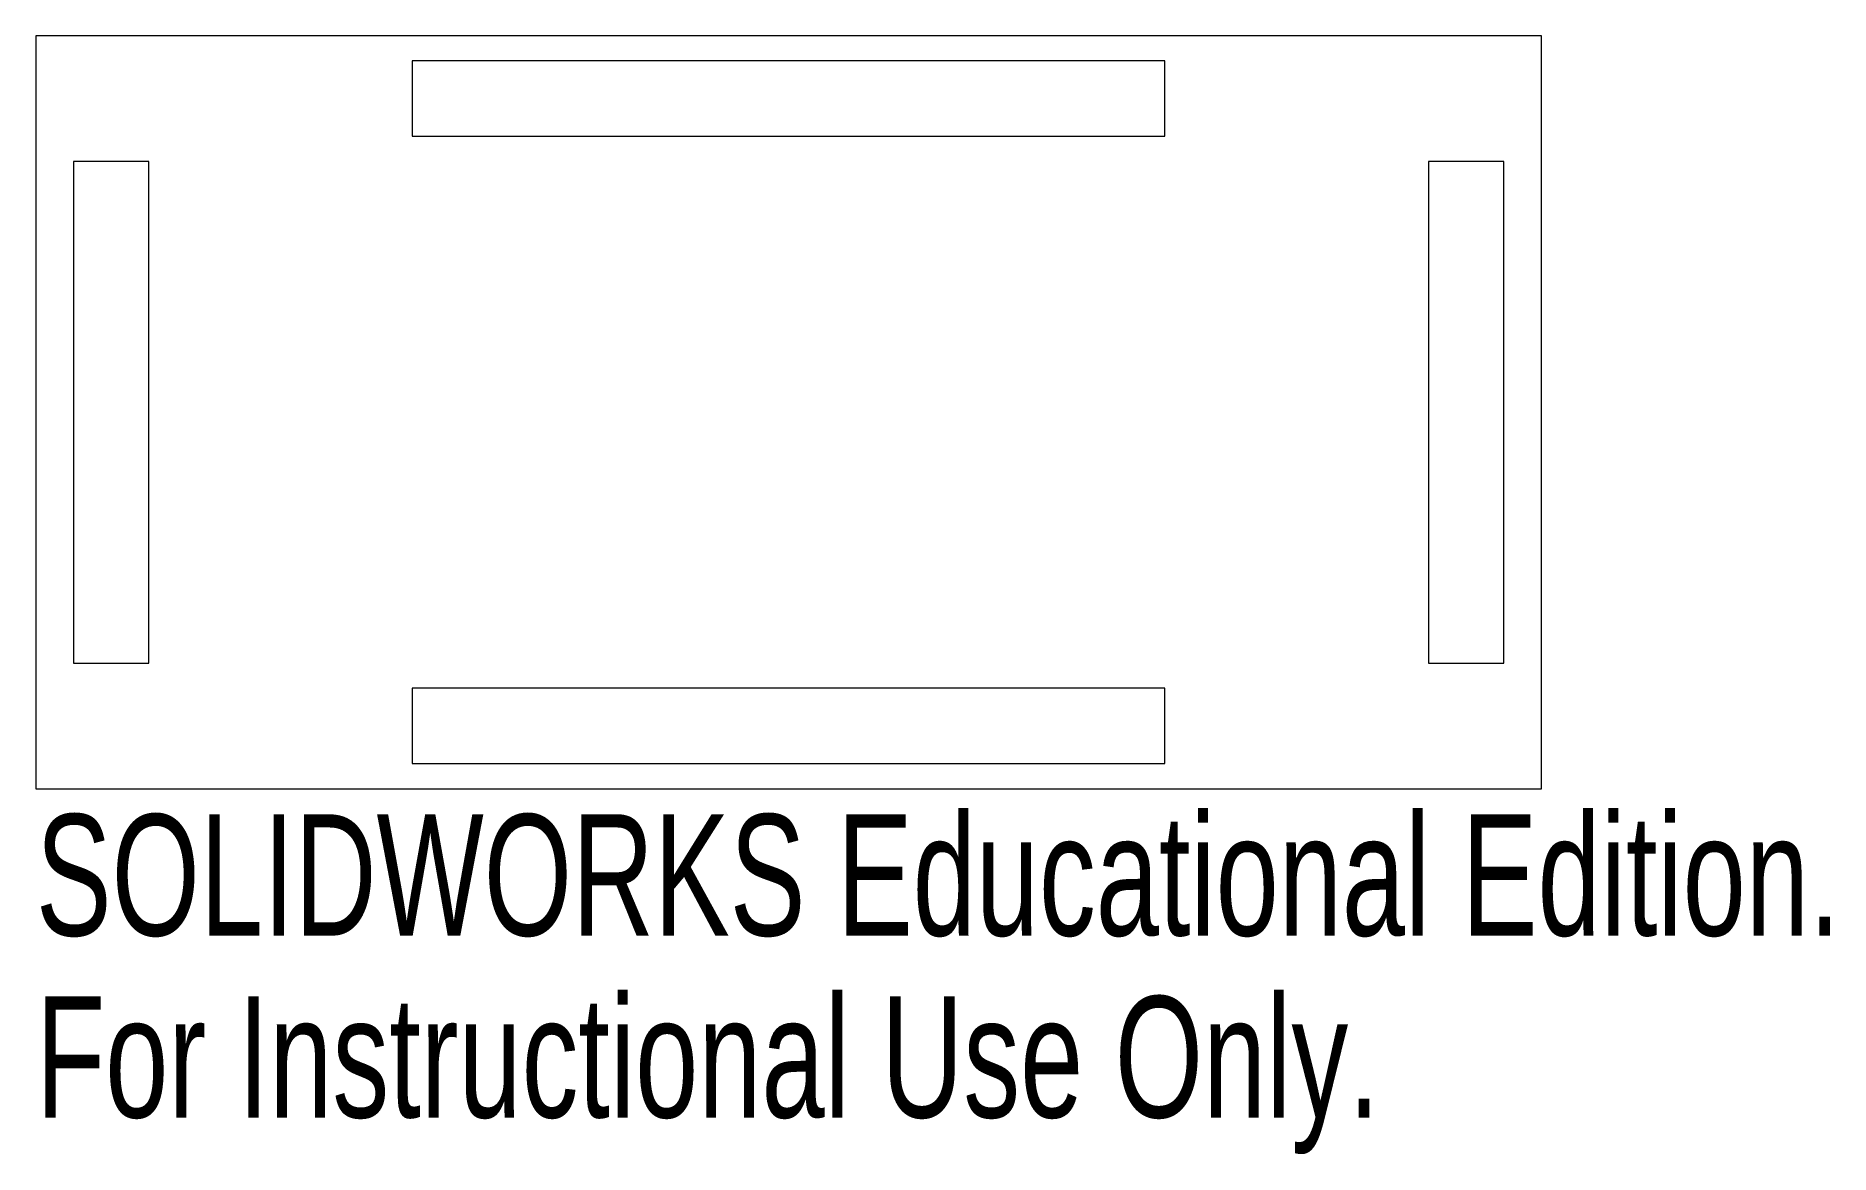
# Model space of a CAD drawing. Header units: millimetres. Extents: x -3 to 4.15, y -2.96 to 1.5.
import ezdxf

# ---------------------------------------------------------------- set-up
doc = ezdxf.new("R2010")
doc.units = ezdxf.units.MM
doc.styles.add('SLDTEXTSTYLE0', font='TXT', dxfattribs={"width": 0.7})

msp = doc.modelspace()

# ---------------------------------------------------------------- linework, layer by layer
at = {"color": 7, "linetype": 'Continuous', "lineweight": 15}
for p, q in [((-3, 1.5), (-3, -1.5)), ((3, 1.5), (-3, 1.5)), ((3, -1.5), (3, 1.5)), ((1.5, 1.4), (-1.5, 1.4)), ((-1.5, 1.4), (-1.5, 1.1)), ((1.5, 1.1), (1.5, 1.4)), ((-1.5, 1.1), (1.5, 1.1)), ((-2.55, 1), (-2.85, 1)), ((-2.85, 1), (-2.85, -1)), ((-2.55, -1), (-2.55, 1)), ((2.85, 1), (2.55, 1)), ((2.55, 1), (2.55, -1)), ((2.85, -1), (2.85, 1)), ((-2.85, -1), (-2.55, -1)), ((2.55, -1), (2.85, -1)), ((1.5, -1.1), (-1.5, -1.1)), ((-1.5, -1.1), (-1.5, -1.4)), ((1.5, -1.4), (1.5, -1.1)), ((-1.5, -1.4), (1.5, -1.4)), ((-3, -1.5), (3, -1.5))]:
    msp.add_line(p, q, dxfattribs=at)

# ---------------------------------------------------------------- texts
at = {"color": 7, "linetype": 'Continuous', "char_height": 0.483362, "attachment_point": 1, "style": 'SLDTEXTSTYLE0'}
for s, insert in [('SOLIDWORKS Educational Edition.', (-3, -1.602)), ('For Instructional Use Only.', (-3, -2.327))]:
    msp.add_mtext(s, dxfattribs=dict(at, insert=insert))

doc.saveas('drawing.dxf')
